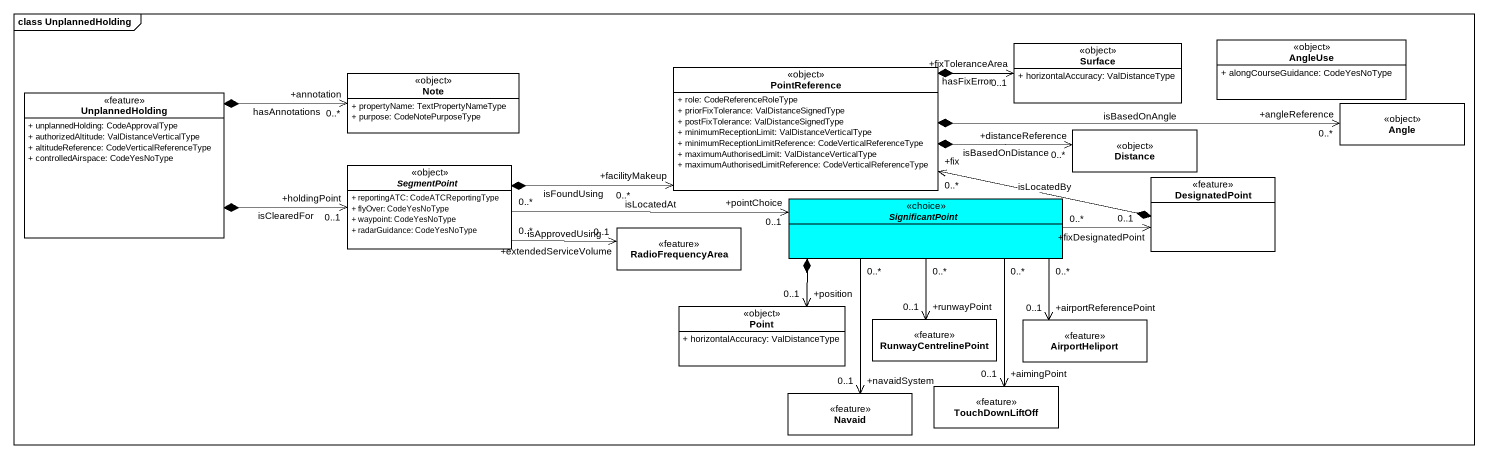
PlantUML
@startuml
mainframe class UnplannedHolding
hide circle
hide empty members
skinparam classAttributeIconSize 0
class Surface <<object>> #FFFFFF {
  + horizontalAccuracy: ValDistanceType
}
class AngleUse <<object>> #FFFFFF {
  + alongCourseGuidance: CodeYesNoType
}
class "Note" as Note_ <<object>> #FFFFFF {
  + propertyName: TextPropertyNameType
  + purpose: CodeNotePurposeType
}
class PointReference <<object>> #FFFFFF {
  + role: CodeReferenceRoleType
  + priorFixTolerance: ValDistanceSignedType
  + postFixTolerance: ValDistanceSignedType
  + minimumReceptionLimit: ValDistanceVerticalType
  + minimumReceptionLimitReference: CodeVerticalReferenceType
  + maximumAuthorisedLimit: ValDistanceVerticalType
  + maximumAuthorisedLimitReference: CodeVerticalReferenceType
}
class UnplannedHolding <<feature>> {
  + unplannedHolding: CodeApprovalType
  + authorizedAltitude: ValDistanceVerticalType
  + altitudeReference: CodeVerticalReferenceType
  + controlledAirspace: CodeYesNoType
}
class Angle <<object>> #FFFFFF
class Distance <<object>> #FFFFFF
abstract class SegmentPoint <<object>> #FFFFFF {
  + reportingATC: CodeATCReportingType
  + flyOver: CodeYesNoType
  + waypoint: CodeYesNoType
  + radarGuidance: CodeYesNoType
}
class DesignatedPoint <<feature>>
class RadioFrequencyArea <<feature>>
abstract class SignificantPoint <<choice>> #00FFFF
class Point <<object>> #FFFFFF {
  + horizontalAccuracy: ValDistanceType
}
class RunwayCentrelinePoint <<feature>>
class AirportHeliport <<feature>>
class TouchDownLiftOff <<feature>>
class Navaid <<feature>>
PointReference *-right-> "+fixToleranceArea\n0..1" Surface : hasFixError
PointReference *-right-> "+angleReference\n0..*" Angle : isBasedOnAngle
PointReference *-right-> "+distanceReference\n0..*" Distance : isBasedOnDistance
UnplannedHolding *-right-> "+annotation\n0..*" Note_ : hasAnnotations
UnplannedHolding *-right-> "+holdingPoint\n0..1" SegmentPoint : isClearedFor
SegmentPoint *-right-> "+facilityMakeup\n0..*" PointReference : isFoundUsing
SegmentPoint "0..*" -right-> "+extendedServiceVolume\n0..1" RadioFrequencyArea : isApprovedUsing
SegmentPoint "0..*" -right-> "+pointChoice\n0..1" SignificantPoint : isLocatedAt
DesignatedPoint *-left-> "+fix\n0..*" PointReference : isLocatedBy
SignificantPoint "0..*" -right-> "+fixDesignatedPoint\n0..1" DesignatedPoint
SignificantPoint *--> "+position\n0..1" Point
SignificantPoint "0..*" --> "+runwayPoint\n0..1" RunwayCentrelinePoint
SignificantPoint "0..*" --> "+airportReferencePoint\n0..1" AirportHeliport
SignificantPoint "0..*" --> "+aimingPoint\n0..1" TouchDownLiftOff
SignificantPoint "0..*" --> "+navaidSystem\n0..1" Navaid
@enduml
